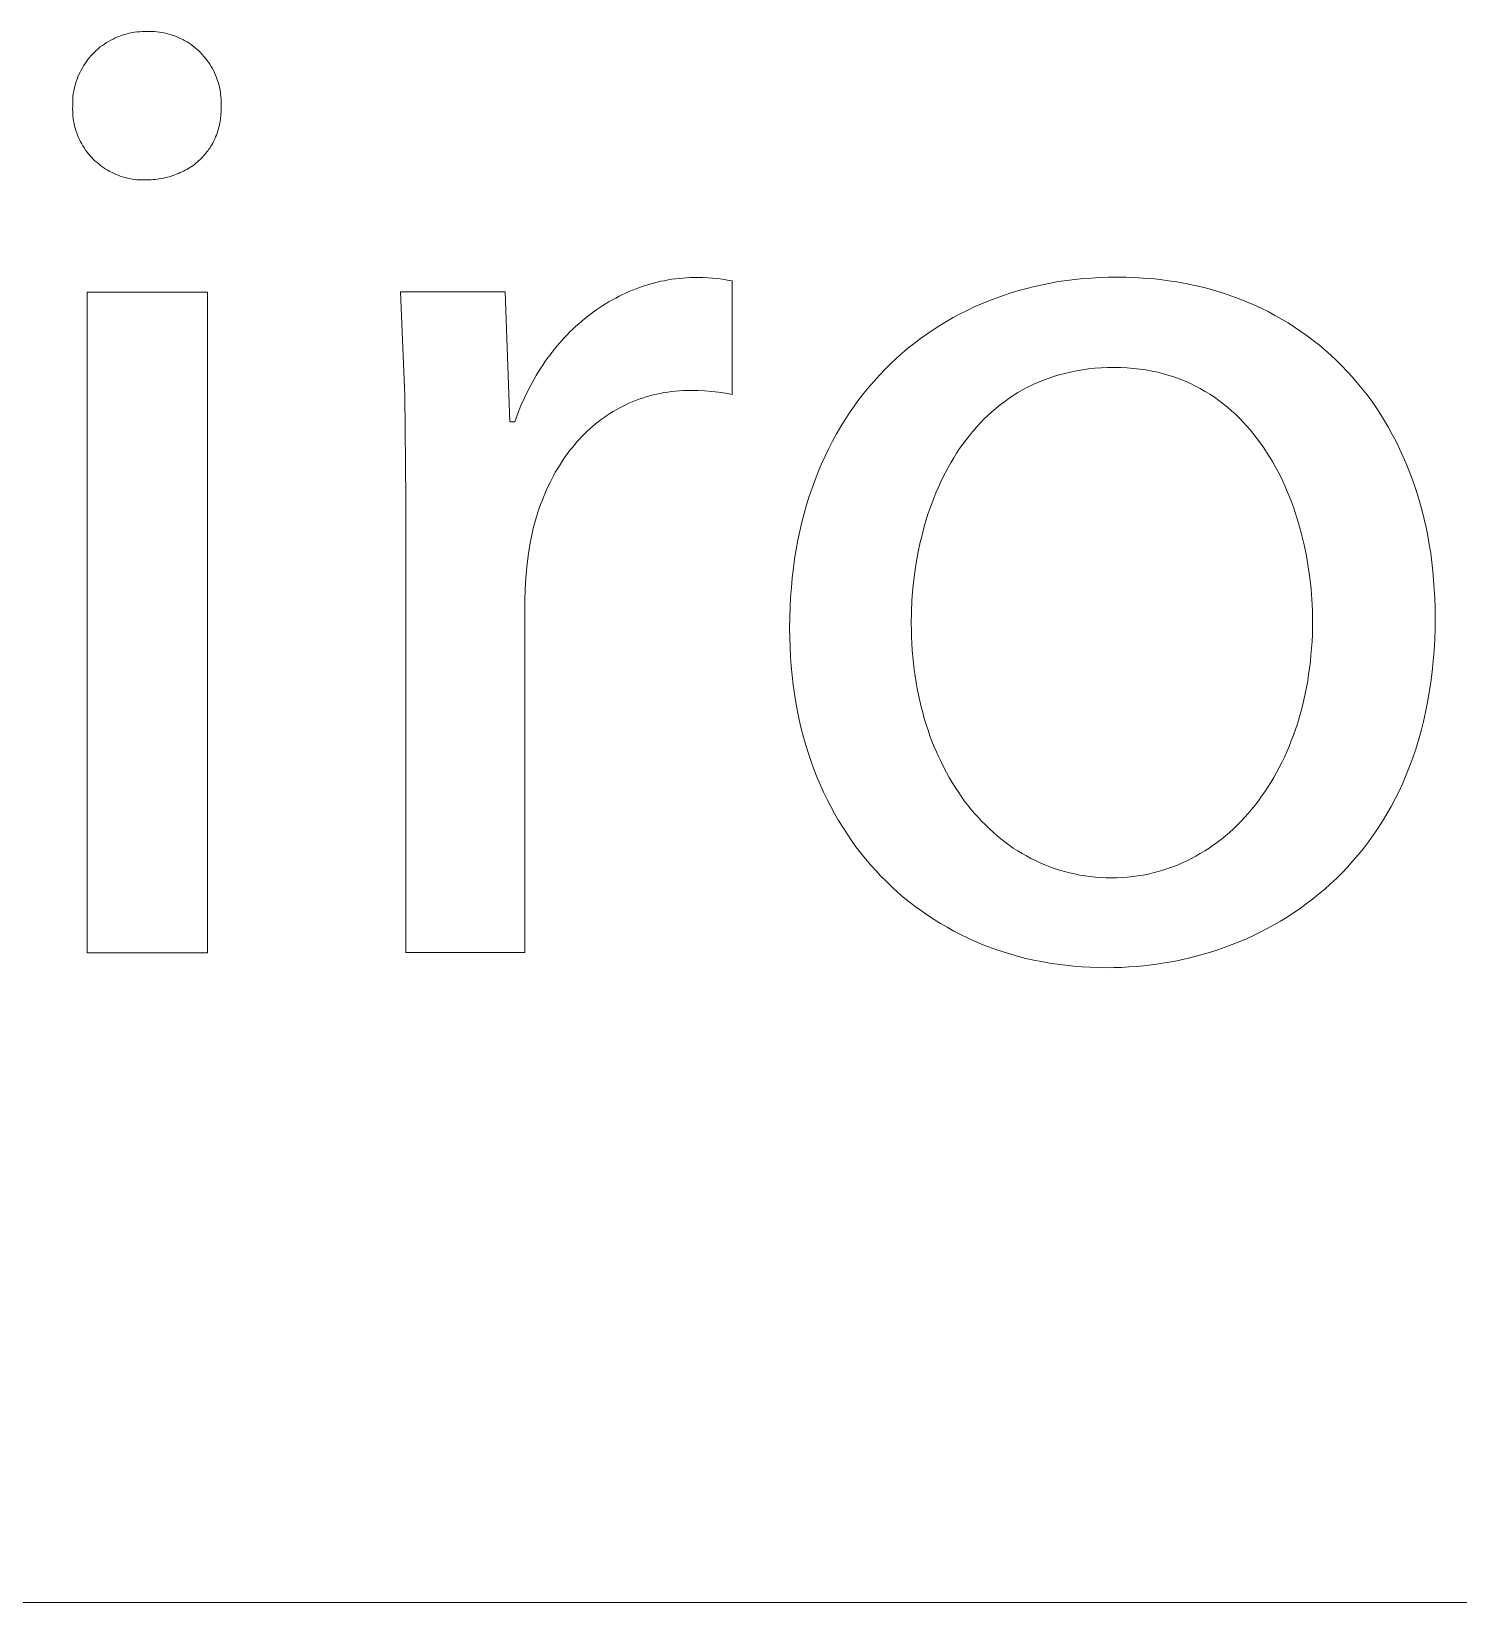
# Model space of a CAD drawing. Header units: millimetres. Extents: x -2542 to 6192, y -257 to 5845.
# Drawn here: x 4446.1 to 4537.5, y -256.6 to -155.9 of the extents above; entities that cross this region are included whole.
import ezdxf

# ---------------------------------------------------------------- set-up
doc = ezdxf.new("R2010")
doc.units = ezdxf.units.MM
doc.header["$MEASUREMENT"] = 0
doc.layers.add('Domyślny', color=7, linetype='Continuous', true_color=0x000000)

msp = doc.modelspace()

# ---------------------------------------------------------------- linework, layer by layer
at = {"layer": 'Domyślny', "color": 18, "lineweight": 15, "true_color": 0x000000}
for p, q in [((4452.51, -156.01), (4452.66, -155.99)), ((4452.66, -155.99), (4452.82, -155.96)), ((4452.82, -155.96), (4452.98, -155.95)), ((4452.98, -155.95), (4453.15, -155.94)), ((4453.15, -155.94), (4453.31, -155.94)), ((4453.31, -155.94), (4453.47, -155.94)), ((4453.47, -155.94), (4453.63, -155.93)), ((4453.63, -155.93), (4453.78, -155.94)), ((4453.78, -155.94), (4453.94, -155.94)), ((4453.94, -155.94), (4454.1, -155.96)), ((4454.1, -155.96), (4454.26, -155.98)), ((4454.26, -155.98), (4454.41, -156)), ((4450.34, -157.04), (4450.47, -156.93)), ((4450.47, -156.93), (4450.6, -156.84)), ((4450.6, -156.84), (4450.73, -156.74)), ((4450.73, -156.74), (4450.86, -156.65)), ((4450.86, -156.65), (4451, -156.57)), ((4451, -156.57), (4451.14, -156.49)), ((4451.14, -156.49), (4451.29, -156.42)), ((4451.29, -156.42), (4451.43, -156.35)), ((4451.43, -156.35), (4451.58, -156.28)), ((4451.58, -156.28), (4451.73, -156.23)), ((4451.73, -156.23), (4451.88, -156.17)), ((4451.88, -156.17), (4452.04, -156.12)), ((4452.04, -156.12), (4452.19, -156.08)), ((4452.19, -156.08), (4452.35, -156.04)), ((4452.35, -156.04), (4452.51, -156.01)), ((4454.41, -156), (4454.57, -156.03)), ((4454.57, -156.03), (4454.72, -156.06)), ((4454.72, -156.06), (4454.87, -156.1)), ((4454.87, -156.1), (4455.02, -156.15)), ((4455.02, -156.15), (4455.17, -156.2)), ((4455.17, -156.2), (4455.32, -156.26)), ((4455.32, -156.26), (4455.47, -156.32)), ((4455.47, -156.32), (4455.61, -156.38)), ((4455.61, -156.38), (4455.75, -156.45)), ((4455.75, -156.45), (4455.89, -156.53)), ((4455.89, -156.53), (4456.03, -156.61)), ((4456.03, -156.61), (4456.16, -156.69)), ((4456.16, -156.69), (4456.29, -156.78)), ((4456.29, -156.78), (4456.42, -156.88)), ((4456.42, -156.88), (4456.54, -156.98)), ((4456.54, -156.98), (4456.66, -157.08)), ((4449.4, -158.13), (4449.49, -157.99)), ((4449.49, -157.99), (4449.58, -157.86)), ((4449.58, -157.86), (4449.68, -157.73)), ((4449.68, -157.73), (4449.78, -157.61)), ((4449.78, -157.61), (4449.88, -157.48)), ((4449.88, -157.48), (4449.99, -157.37)), ((4449.99, -157.37), (4450.11, -157.25)), ((4450.11, -157.25), (4450.22, -157.14)), ((4450.22, -157.14), (4450.34, -157.04)), ((4456.66, -157.08), (4456.78, -157.18)), ((4456.78, -157.18), (4456.89, -157.29)), ((4456.89, -157.29), (4457, -157.41)), ((4457, -157.41), (4457.11, -157.53)), ((4457.11, -157.53), (4457.21, -157.65)), ((4457.21, -157.65), (4457.3, -157.77)), ((4457.3, -157.77), (4457.4, -157.9)), ((4457.4, -157.9), (4457.48, -158.03)), ((4448.92, -159.15), (4448.98, -159)), ((4448.98, -159), (4449.03, -158.84)), ((4449.03, -158.84), (4449.1, -158.7)), ((4449.1, -158.7), (4449.17, -158.55)), ((4449.17, -158.55), (4449.24, -158.41)), ((4449.24, -158.41), (4449.32, -158.27)), ((4449.32, -158.27), (4449.4, -158.13)), ((4457.48, -158.03), (4457.57, -158.17)), ((4457.57, -158.17), (4457.65, -158.3)), ((4457.65, -158.3), (4457.72, -158.44)), ((4457.72, -158.44), (4457.79, -158.59)), ((4457.79, -158.59), (4457.85, -158.73)), ((4457.85, -158.73), (4457.91, -158.88)), ((4457.91, -158.88), (4457.96, -159.03)), ((4448.72, -160.09), (4448.74, -159.93)), ((4448.74, -159.93), (4448.77, -159.77)), ((4448.77, -159.77), (4448.8, -159.61)), ((4448.8, -159.61), (4448.84, -159.46)), ((4448.84, -159.46), (4448.88, -159.3)), ((4448.88, -159.3), (4448.92, -159.15)), ((4457.96, -159.03), (4458.01, -159.18)), ((4458.01, -159.18), (4458.06, -159.33)), ((4458.06, -159.33), (4458.1, -159.48)), ((4458.1, -159.48), (4458.13, -159.64)), ((4458.13, -159.64), (4458.16, -159.79)), ((4458.16, -159.79), (4458.18, -159.95)), ((4458.18, -159.95), (4458.2, -160.1)), ((4448.69, -160.89), (4448.7, -160.74)), ((4448.7, -161.05), (4448.69, -160.89)), ((4448.7, -160.41), (4448.71, -160.25)), ((4448.7, -160.57), (4448.7, -160.41)), ((4448.7, -160.74), (4448.7, -160.57)), ((4448.71, -160.25), (4448.72, -160.09)), ((4458.2, -160.1), (4458.21, -160.26)), ((4458.21, -160.26), (4458.21, -160.42)), ((4458.21, -160.42), (4458.21, -160.58)), ((4458.21, -160.58), (4458.21, -160.74)), ((4458.21, -160.74), (4458.21, -160.86)), ((4458.21, -160.86), (4458.21, -160.98)), ((4458.21, -160.98), (4458.21, -161.1)), ((4448.7, -161.2), (4448.7, -161.05)), ((4448.72, -161.36), (4448.7, -161.2)), ((4448.74, -161.52), (4448.72, -161.36)), ((4448.76, -161.67), (4448.74, -161.52)), ((4448.79, -161.83), (4448.76, -161.67)), ((4448.82, -161.98), (4448.79, -161.83)), ((4448.86, -162.13), (4448.82, -161.98)), ((4458.08, -162.03), (4458.05, -162.14)), ((4458.1, -161.92), (4458.08, -162.03)), ((4458.13, -161.8), (4458.1, -161.92)), ((4458.15, -161.69), (4458.13, -161.8)), ((4458.17, -161.57), (4458.15, -161.69)), ((4458.18, -161.46), (4458.17, -161.57)), ((4458.19, -161.34), (4458.18, -161.46)), ((4458.2, -161.22), (4458.19, -161.34)), ((4458.21, -161.1), (4458.2, -161.22)), ((4448.91, -162.28), (4448.86, -162.13)), ((4448.96, -162.43), (4448.91, -162.28)), ((4449.01, -162.57), (4448.96, -162.43)), ((4449.07, -162.72), (4449.01, -162.57)), ((4449.14, -162.86), (4449.07, -162.72)), ((4449.21, -163), (4449.14, -162.86)), ((4449.28, -163.14), (4449.21, -163)), ((4457.72, -162.99), (4457.67, -163.09)), ((4457.77, -162.89), (4457.72, -162.99)), ((4457.82, -162.78), (4457.77, -162.89)), ((4457.86, -162.68), (4457.82, -162.78)), ((4457.91, -162.58), (4457.86, -162.68)), ((4457.95, -162.47), (4457.91, -162.58)), ((4457.98, -162.36), (4457.95, -162.47)), ((4458.02, -162.25), (4457.98, -162.36)), ((4458.05, -162.14), (4458.02, -162.25)), ((4449.36, -163.27), (4449.28, -163.14)), ((4449.45, -163.41), (4449.36, -163.27)), ((4449.53, -163.54), (4449.45, -163.41)), ((4449.63, -163.66), (4449.53, -163.54)), ((4449.72, -163.78), (4449.63, -163.66)), ((4449.83, -163.9), (4449.72, -163.78)), ((4449.93, -164.02), (4449.83, -163.9)), ((4450.04, -164.13), (4449.93, -164.02)), ((4457.01, -163.99), (4456.93, -164.07)), ((4457.08, -163.91), (4457.01, -163.99)), ((4457.16, -163.82), (4457.08, -163.91)), ((4457.23, -163.74), (4457.16, -163.82)), ((4457.3, -163.65), (4457.23, -163.74)), ((4457.37, -163.56), (4457.3, -163.65)), ((4457.43, -163.47), (4457.37, -163.56)), ((4457.5, -163.38), (4457.43, -163.47)), ((4457.56, -163.28), (4457.5, -163.38)), ((4457.61, -163.19), (4457.56, -163.28)), ((4457.67, -163.09), (4457.61, -163.19)), ((4450.15, -164.24), (4450.04, -164.13)), ((4450.27, -164.34), (4450.15, -164.24)), ((4450.39, -164.44), (4450.27, -164.34)), ((4450.51, -164.54), (4450.39, -164.44)), ((4450.64, -164.63), (4450.51, -164.54)), ((4450.77, -164.72), (4450.64, -164.63)), ((4450.9, -164.8), (4450.77, -164.72)), ((4451.04, -164.88), (4450.9, -164.8)), ((4451.18, -164.95), (4451.04, -164.88)), ((4451.32, -165.02), (4451.18, -164.95)), ((4451.46, -165.09), (4451.32, -165.02)), ((4455.48, -165.03), (4455.36, -165.08)), ((4455.59, -164.98), (4455.48, -165.03)), ((4455.7, -164.93), (4455.59, -164.98)), ((4455.8, -164.88), (4455.7, -164.93)), ((4455.91, -164.83), (4455.8, -164.88)), ((4456.01, -164.77), (4455.91, -164.83)), ((4456.11, -164.71), (4456.01, -164.77)), ((4456.21, -164.65), (4456.11, -164.71)), ((4456.31, -164.58), (4456.21, -164.65)), ((4456.41, -164.52), (4456.31, -164.58)), ((4456.5, -164.45), (4456.41, -164.52)), ((4456.59, -164.38), (4456.5, -164.45)), ((4456.68, -164.3), (4456.59, -164.38)), ((4456.76, -164.23), (4456.68, -164.3)), ((4456.85, -164.15), (4456.76, -164.23)), ((4456.93, -164.07), (4456.85, -164.15)), ((4451.61, -165.14), (4451.46, -165.09)), ((4451.75, -165.2), (4451.61, -165.14)), ((4451.9, -165.25), (4451.75, -165.2)), ((4452.05, -165.29), (4451.9, -165.25)), ((4452.21, -165.33), (4452.05, -165.29)), ((4452.36, -165.36), (4452.21, -165.33)), ((4452.51, -165.39), (4452.36, -165.36)), ((4452.67, -165.41), (4452.51, -165.39)), ((4452.82, -165.43), (4452.67, -165.41)), ((4452.98, -165.44), (4452.82, -165.43)), ((4453.14, -165.45), (4452.98, -165.44)), ((4453.29, -165.45), (4453.14, -165.45)), ((4453.44, -165.45), (4453.29, -165.45)), ((4453.58, -165.44), (4453.44, -165.45)), ((4453.72, -165.43), (4453.58, -165.44)), ((4453.85, -165.42), (4453.72, -165.43)), ((4453.99, -165.41), (4453.85, -165.42)), ((4454.12, -165.39), (4453.99, -165.41)), ((4454.25, -165.37), (4454.12, -165.39)), ((4454.38, -165.35), (4454.25, -165.37)), ((4454.51, -165.33), (4454.38, -165.35)), ((4454.64, -165.3), (4454.51, -165.33)), ((4454.77, -165.27), (4454.64, -165.3)), ((4454.89, -165.24), (4454.77, -165.27)), ((4455.01, -165.2), (4454.89, -165.24)), ((4455.13, -165.16), (4455.01, -165.2)), ((4455.25, -165.12), (4455.13, -165.16)), ((4455.36, -165.08), (4455.25, -165.12)), ((4485.69, -172.12), (4485.92, -172.06)), ((4485.92, -172.06), (4486.15, -172)), ((4486.15, -172), (4486.38, -171.94)), ((4486.38, -171.94), (4486.61, -171.9)), ((4486.61, -171.9), (4486.84, -171.85)), ((4486.84, -171.85), (4487.08, -171.81)), ((4487.08, -171.81), (4487.31, -171.78)), ((4487.31, -171.78), (4487.55, -171.75)), ((4487.55, -171.75), (4487.79, -171.73)), ((4487.79, -171.73), (4488.03, -171.71)), ((4488.03, -171.71), (4488.27, -171.7)), ((4488.27, -171.7), (4488.51, -171.69)), ((4488.51, -171.69), (4488.75, -171.69)), ((4488.75, -171.69), (4489.06, -171.69)), ((4489.06, -171.69), (4489.38, -171.71)), ((4489.38, -171.71), (4489.7, -171.73)), ((4489.7, -171.73), (4490.02, -171.76)), ((4490.02, -171.76), (4490.33, -171.81)), ((4490.33, -171.81), (4490.64, -171.86)), ((4490.64, -171.86), (4490.96, -171.92)), ((4490.96, -171.92), (4490.96, -179.19)), ((4510.83, -172.16), (4511.34, -172.05)), ((4511.34, -172.05), (4511.86, -171.96)), ((4511.86, -171.96), (4512.38, -171.89)), ((4512.38, -171.89), (4512.91, -171.82)), ((4512.91, -171.82), (4513.44, -171.77)), ((4513.44, -171.77), (4513.97, -171.73)), ((4513.97, -171.73), (4514.51, -171.69)), ((4514.51, -171.69), (4515.05, -171.68)), ((4515.05, -171.68), (4515.6, -171.67)), ((4515.6, -171.67), (4516.17, -171.68)), ((4516.17, -171.68), (4516.73, -171.7)), ((4516.73, -171.7), (4517.28, -171.73)), ((4517.28, -171.73), (4517.83, -171.77)), ((4517.83, -171.77), (4518.37, -171.83)), ((4518.37, -171.83), (4518.91, -171.9)), ((4518.91, -171.9), (4519.44, -171.98)), ((4519.44, -171.98), (4519.97, -172.08)), ((4519.97, -172.08), (4520.48, -172.18)), ((4449.63, -172.63), (4457.34, -172.63)), ((4449.63, -214.95), (4449.63, -172.63)), ((4457.34, -172.63), (4457.34, -214.95)), ((4469.97, -179.23), (4469.7, -172.62)), ((4469.7, -172.62), (4476.41, -172.62)), ((4476.41, -172.62), (4476.71, -180.94)), ((4483.29, -173.12), (4483.5, -173.01)), ((4483.5, -173.01), (4483.71, -172.9)), ((4483.71, -172.9), (4483.92, -172.79)), ((4483.92, -172.79), (4484.14, -172.69)), ((4484.14, -172.69), (4484.36, -172.6)), ((4484.36, -172.6), (4484.57, -172.5)), ((4484.57, -172.5), (4484.8, -172.42)), ((4484.8, -172.42), (4485.02, -172.34)), ((4485.02, -172.34), (4485.24, -172.26)), ((4485.24, -172.26), (4485.47, -172.19)), ((4485.47, -172.19), (4485.69, -172.12)), ((4507.39, -173.19), (4507.86, -173.01)), ((4507.86, -173.01), (4508.34, -172.84)), ((4508.34, -172.84), (4508.83, -172.68)), ((4508.83, -172.68), (4509.32, -172.53)), ((4509.32, -172.53), (4509.82, -172.39)), ((4509.82, -172.39), (4510.32, -172.27)), ((4510.32, -172.27), (4510.83, -172.16)), ((4520.48, -172.18), (4520.99, -172.3)), ((4520.99, -172.3), (4521.5, -172.43)), ((4521.5, -172.43), (4521.99, -172.57)), ((4521.99, -172.57), (4522.48, -172.73)), ((4522.48, -172.73), (4522.97, -172.89)), ((4522.97, -172.89), (4523.44, -173.07)), ((4523.44, -173.07), (4523.91, -173.25)), ((4481.69, -174.19), (4481.88, -174.04)), ((4481.88, -174.04), (4482.07, -173.89)), ((4482.07, -173.89), (4482.27, -173.75)), ((4482.27, -173.75), (4482.47, -173.62)), ((4482.47, -173.62), (4482.67, -173.49)), ((4482.67, -173.49), (4482.88, -173.36)), ((4482.88, -173.36), (4483.08, -173.24)), ((4483.08, -173.24), (4483.29, -173.12)), ((4505.11, -174.26), (4505.55, -174.03)), ((4505.55, -174.03), (4506, -173.8)), ((4506, -173.8), (4506.46, -173.58)), ((4506.46, -173.58), (4506.92, -173.38)), ((4506.92, -173.38), (4507.39, -173.19)), ((4523.91, -173.25), (4524.37, -173.45)), ((4524.37, -173.45), (4524.83, -173.66)), ((4524.83, -173.66), (4525.28, -173.88)), ((4525.28, -173.88), (4525.71, -174.12)), ((4480.58, -175.16), (4480.76, -174.99)), ((4480.76, -174.99), (4480.94, -174.82)), ((4480.94, -174.82), (4481.12, -174.66)), ((4481.12, -174.66), (4481.31, -174.49)), ((4481.31, -174.49), (4481.5, -174.34)), ((4481.5, -174.34), (4481.69, -174.19)), ((4503.41, -175.32), (4503.83, -175.04)), ((4503.83, -175.04), (4504.25, -174.77)), ((4504.25, -174.77), (4504.68, -174.51)), ((4504.68, -174.51), (4505.11, -174.26)), ((4525.71, -174.12), (4526.15, -174.36)), ((4526.15, -174.36), (4526.57, -174.61)), ((4526.57, -174.61), (4526.98, -174.88)), ((4526.98, -174.88), (4527.39, -175.15)), ((4479.57, -176.28), (4479.73, -176.08)), ((4479.73, -176.08), (4479.9, -175.89)), ((4479.9, -175.89), (4480.06, -175.7)), ((4480.06, -175.7), (4480.23, -175.52)), ((4480.23, -175.52), (4480.41, -175.34)), ((4480.41, -175.34), (4480.58, -175.16)), ((4502.21, -176.23), (4502.61, -175.92)), ((4502.61, -175.92), (4503.01, -175.61)), ((4503.01, -175.61), (4503.41, -175.32)), ((4527.39, -175.15), (4527.79, -175.44)), ((4527.79, -175.44), (4528.18, -175.73)), ((4528.18, -175.73), (4528.57, -176.04)), ((4528.57, -176.04), (4528.94, -176.35)), ((4478.81, -177.31), (4478.95, -177.1)), ((4478.95, -177.1), (4479.1, -176.89)), ((4479.1, -176.89), (4479.26, -176.68)), ((4479.26, -176.68), (4479.41, -176.48)), ((4479.41, -176.48), (4479.57, -176.28)), ((4501.09, -177.23), (4501.46, -176.89)), ((4501.46, -176.89), (4501.83, -176.55)), ((4501.83, -176.55), (4502.21, -176.23)), ((4528.94, -176.35), (4529.31, -176.68)), ((4529.31, -176.68), (4529.66, -177.01)), ((4529.66, -177.01), (4530.01, -177.35)), ((4478.26, -178.21), (4478.39, -177.98)), ((4478.39, -177.98), (4478.53, -177.75)), ((4478.53, -177.75), (4478.67, -177.53)), ((4478.67, -177.53), (4478.81, -177.31)), ((4500.04, -178.33), (4500.38, -177.95)), ((4500.38, -177.95), (4500.73, -177.59)), ((4500.73, -177.59), (4501.09, -177.23)), ((4511.54, -178.04), (4511.2, -178.16)), ((4511.9, -177.93), (4511.54, -178.04)), ((4512.26, -177.84), (4511.9, -177.93)), ((4512.63, -177.75), (4512.26, -177.84)), ((4513.01, -177.67), (4512.63, -177.75)), ((4513.39, -177.61), (4513.01, -177.67)), ((4513.78, -177.55), (4513.39, -177.61)), ((4514.18, -177.51), (4513.78, -177.55)), ((4514.59, -177.48), (4514.18, -177.51)), ((4515, -177.46), (4514.59, -177.48)), ((4515.42, -177.46), (4515, -177.46)), ((4515.85, -177.46), (4515.42, -177.46)), ((4516.26, -177.48), (4515.85, -177.46)), ((4516.67, -177.52), (4516.26, -177.48)), ((4517.07, -177.56), (4516.67, -177.52)), ((4517.46, -177.62), (4517.07, -177.56)), ((4517.84, -177.69), (4517.46, -177.62)), ((4518.22, -177.77), (4517.84, -177.69)), ((4518.58, -177.86), (4518.22, -177.77)), ((4518.94, -177.97), (4518.58, -177.86)), ((4519.3, -178.08), (4518.94, -177.97)), ((4519.64, -178.21), (4519.3, -178.08)), ((4530.01, -177.35), (4530.35, -177.71)), ((4530.35, -177.71), (4530.68, -178.07)), ((4530.68, -178.07), (4531, -178.45)), ((4477.64, -179.4), (4477.88, -178.91)), ((4477.88, -178.91), (4478.13, -178.44)), ((4478.13, -178.44), (4478.26, -178.21)), ((4486.35, -179.12), (4486.11, -179.17)), ((4486.58, -179.07), (4486.35, -179.12)), ((4486.82, -179.04), (4486.58, -179.07)), ((4487.06, -179), (4486.82, -179.04)), ((4487.31, -178.98), (4487.06, -179)), ((4487.56, -178.96), (4487.31, -178.98)), ((4487.8, -178.94), (4487.56, -178.96)), ((4488.06, -178.93), (4487.8, -178.94)), ((4488.31, -178.93), (4488.06, -178.93)), ((4488.75, -178.94), (4488.31, -178.93)), ((4489.2, -178.96), (4488.75, -178.94)), ((4489.64, -179), (4489.2, -178.96)), ((4490.08, -179.05), (4489.64, -179)), ((4490.52, -179.11), (4490.08, -179.05)), ((4490.96, -179.19), (4490.52, -179.11)), ((4499.07, -179.52), (4499.38, -179.11)), ((4499.38, -179.11), (4499.71, -178.72)), ((4499.71, -178.72), (4500.04, -178.33)), ((4509.26, -179.07), (4508.96, -179.26)), ((4509.56, -178.9), (4509.26, -179.07)), ((4509.88, -178.73), (4509.56, -178.9)), ((4510.2, -178.57), (4509.88, -178.73)), ((4510.52, -178.42), (4510.2, -178.57)), ((4510.86, -178.29), (4510.52, -178.42)), ((4511.2, -178.16), (4510.86, -178.29)), ((4519.98, -178.34), (4519.64, -178.21)), ((4520.31, -178.49), (4519.98, -178.34)), ((4520.63, -178.65), (4520.31, -178.49)), ((4520.94, -178.81), (4520.63, -178.65)), ((4521.25, -178.99), (4520.94, -178.81)), ((4521.55, -179.17), (4521.25, -178.99)), ((4531, -178.45), (4531.32, -178.83)), ((4531.32, -178.83), (4531.62, -179.22)), ((4470.05, -185.85), (4469.97, -179.23)), ((4477.22, -180.41), (4477.42, -179.9)), ((4477.42, -179.9), (4477.64, -179.4)), ((4483.72, -180.06), (4483.51, -180.17)), ((4483.92, -179.95), (4483.72, -180.06)), ((4484.13, -179.85), (4483.92, -179.95)), ((4484.34, -179.75), (4484.13, -179.85)), ((4484.55, -179.66), (4484.34, -179.75)), ((4484.76, -179.57), (4484.55, -179.66)), ((4484.98, -179.49), (4484.76, -179.57)), ((4485.2, -179.42), (4484.98, -179.49)), ((4485.43, -179.35), (4485.2, -179.42)), ((4485.65, -179.28), (4485.43, -179.35)), ((4485.88, -179.22), (4485.65, -179.28)), ((4486.11, -179.17), (4485.88, -179.22)), ((4498.47, -180.36), (4498.76, -179.94)), ((4498.76, -179.94), (4499.07, -179.52)), ((4507.84, -180.08), (4507.58, -180.31)), ((4508.11, -179.86), (4507.84, -180.08)), ((4508.39, -179.65), (4508.11, -179.86)), ((4508.67, -179.45), (4508.39, -179.65)), ((4508.96, -179.26), (4508.67, -179.45)), ((4521.84, -179.37), (4521.55, -179.17)), ((4522.13, -179.57), (4521.84, -179.37)), ((4522.41, -179.78), (4522.13, -179.57)), ((4522.68, -180), (4522.41, -179.78)), ((4522.94, -180.23), (4522.68, -180)), ((4531.62, -179.22), (4531.92, -179.62)), ((4531.92, -179.62), (4532.2, -180.03)), ((4532.2, -180.03), (4532.48, -180.45)), ((4476.71, -180.94), (4477.03, -180.94)), ((4477.03, -180.94), (4477.22, -180.41)), ((4482.19, -181.08), (4482.01, -181.23)), ((4482.37, -180.94), (4482.19, -181.08)), ((4482.55, -180.8), (4482.37, -180.94)), ((4482.74, -180.66), (4482.55, -180.8)), ((4482.93, -180.53), (4482.74, -180.66)), ((4483.12, -180.41), (4482.93, -180.53)), ((4483.32, -180.29), (4483.12, -180.41)), ((4483.51, -180.17), (4483.32, -180.29)), ((4497.91, -181.25), (4498.18, -180.8)), ((4498.18, -180.8), (4498.47, -180.36)), ((4506.83, -181.03), (4506.6, -181.28)), ((4507.07, -180.78), (4506.83, -181.03)), ((4507.32, -180.54), (4507.07, -180.78)), ((4507.58, -180.31), (4507.32, -180.54)), ((4523.2, -180.46), (4522.94, -180.23)), ((4523.45, -180.71), (4523.2, -180.46)), ((4523.69, -180.96), (4523.45, -180.71)), ((4523.92, -181.21), (4523.69, -180.96)), ((4532.48, -180.45), (4532.74, -180.87)), ((4532.74, -180.87), (4533, -181.31)), ((4481.18, -182.04), (4481.02, -182.21)), ((4481.34, -181.87), (4481.18, -182.04)), ((4481.5, -181.7), (4481.34, -181.87)), ((4481.67, -181.54), (4481.5, -181.7)), ((4481.84, -181.38), (4481.67, -181.54)), ((4482.01, -181.23), (4481.84, -181.38)), ((4497.38, -182.17), (4497.64, -181.71)), ((4497.64, -181.71), (4497.91, -181.25)), ((4505.93, -182.09), (4505.72, -182.37)), ((4506.15, -181.82), (4505.93, -182.09)), ((4506.37, -181.55), (4506.15, -181.82)), ((4506.6, -181.28), (4506.37, -181.55)), ((4524.15, -181.48), (4523.92, -181.21)), ((4524.37, -181.75), (4524.15, -181.48)), ((4524.59, -182.02), (4524.37, -181.75)), ((4524.8, -182.31), (4524.59, -182.02)), ((4533, -181.31), (4533.24, -181.75)), ((4533.24, -181.75), (4533.48, -182.21)), ((4480.28, -183.15), (4480.14, -183.34)), ((4480.42, -182.95), (4480.28, -183.15)), ((4480.56, -182.76), (4480.42, -182.95)), ((4480.71, -182.58), (4480.56, -182.76)), ((4480.86, -182.39), (4480.71, -182.58)), ((4481.02, -182.21), (4480.86, -182.39)), ((4496.68, -183.63), (4496.9, -183.14)), ((4496.9, -183.14), (4497.14, -182.65)), ((4497.14, -182.65), (4497.38, -182.17)), ((4505.33, -182.95), (4505.14, -183.25)), ((4505.52, -182.66), (4505.33, -182.95)), ((4505.72, -182.37), (4505.52, -182.66)), ((4525, -182.6), (4524.8, -182.31)), ((4525.19, -182.89), (4525, -182.6)), ((4525.38, -183.19), (4525.19, -182.89)), ((4533.48, -182.21), (4533.71, -182.67)), ((4533.71, -182.67), (4533.92, -183.14)), ((4533.92, -183.14), (4534.13, -183.61)), ((4479.62, -184.17), (4479.5, -184.39)), ((4479.75, -183.96), (4479.62, -184.17)), ((4479.88, -183.75), (4479.75, -183.96)), ((4480.01, -183.55), (4479.88, -183.75)), ((4480.14, -183.34), (4480.01, -183.55)), ((4496.26, -184.65), (4496.46, -184.14)), ((4496.46, -184.14), (4496.68, -183.63)), ((4504.78, -183.87), (4504.61, -184.18)), ((4504.96, -183.56), (4504.78, -183.87)), ((4505.14, -183.25), (4504.96, -183.56)), ((4525.56, -183.49), (4525.38, -183.19)), ((4525.74, -183.8), (4525.56, -183.49)), ((4525.9, -184.11), (4525.74, -183.8)), ((4526.07, -184.43), (4525.9, -184.11)), ((4534.13, -183.61), (4534.32, -184.1)), ((4534.32, -184.1), (4534.51, -184.59)), ((4479.17, -185.06), (4479.06, -185.29)), ((4479.28, -184.83), (4479.17, -185.06)), ((4479.39, -184.61), (4479.28, -184.83)), ((4479.5, -184.39), (4479.39, -184.61)), ((4495.89, -185.71), (4496.07, -185.18)), ((4496.07, -185.18), (4496.26, -184.65)), ((4504.14, -185.16), (4504, -185.49)), ((4504.29, -184.83), (4504.14, -185.16)), ((4504.45, -184.5), (4504.29, -184.83)), ((4504.61, -184.18), (4504.45, -184.5)), ((4526.22, -184.75), (4526.07, -184.43)), ((4526.37, -185.08), (4526.22, -184.75)), ((4526.51, -185.41), (4526.37, -185.08)), ((4534.51, -184.59), (4534.69, -185.09)), ((4534.69, -185.09), (4534.85, -185.6)), ((4470.05, -214.94), (4470.05, -185.85)), ((4478.77, -186), (4478.68, -186.24)), ((4478.86, -185.76), (4478.77, -186)), ((4478.96, -185.52), (4478.86, -185.76)), ((4479.06, -185.29), (4478.96, -185.52)), ((4495.72, -186.25), (4495.89, -185.71)), ((4503.74, -186.17), (4503.61, -186.51)), ((4503.87, -185.83), (4503.74, -186.17)), ((4504, -185.49), (4503.87, -185.83)), ((4526.65, -185.74), (4526.51, -185.41)), ((4526.78, -186.07), (4526.65, -185.74)), ((4526.9, -186.41), (4526.78, -186.07)), ((4534.85, -185.6), (4535, -186.11)), ((4535, -186.11), (4535.15, -186.64)), ((4478.51, -186.73), (4478.35, -187.24)), ((4478.59, -186.48), (4478.51, -186.73)), ((4478.68, -186.24), (4478.59, -186.48)), ((4495.42, -187.37), (4495.56, -186.81)), ((4495.56, -186.81), (4495.72, -186.25)), ((4503.49, -186.86), (4503.38, -187.21)), ((4503.61, -186.51), (4503.49, -186.86)), ((4527.02, -186.75), (4526.9, -186.41)), ((4527.13, -187.09), (4527.02, -186.75)), ((4527.24, -187.44), (4527.13, -187.09)), ((4535.15, -186.64), (4535.28, -187.17)), ((4535.28, -187.17), (4535.4, -187.71)), ((4478.21, -187.75), (4478.09, -188.28)), ((4478.35, -187.24), (4478.21, -187.75)), ((4495.16, -188.52), (4495.28, -187.94)), ((4495.28, -187.94), (4495.42, -187.37)), ((4503.18, -187.92), (4503.09, -188.28)), ((4503.28, -187.57), (4503.18, -187.92)), ((4503.38, -187.21), (4503.28, -187.57)), ((4527.43, -188.13), (4527.24, -187.44)), ((4527.6, -188.83), (4527.43, -188.13)), ((4535.4, -187.71), (4535.51, -188.25)), ((4477.99, -188.82), (4477.88, -189.53)), ((4478.09, -188.28), (4477.99, -188.82)), ((4494.95, -189.71), (4495.05, -189.11)), ((4495.05, -189.11), (4495.16, -188.52)), ((4503, -188.65), (4502.85, -189.38)), ((4503.09, -188.28), (4503, -188.65)), ((4527.74, -189.53), (4527.6, -188.83)), ((4535.51, -188.25), (4535.61, -188.8)), ((4535.61, -188.8), (4535.7, -189.36)), ((4477.88, -189.53), (4477.8, -190.24)), ((4494.87, -190.32), (4494.95, -189.71)), ((4502.72, -190.12), (4502.61, -190.86)), ((4502.85, -189.38), (4502.72, -190.12)), ((4527.86, -190.23), (4527.74, -189.53)), ((4535.7, -189.36), (4535.77, -189.93)), ((4535.77, -189.93), (4535.84, -190.5)), ((4477.73, -190.96), (4477.69, -191.68)), ((4477.8, -190.24), (4477.73, -190.96)), ((4494.74, -191.56), (4494.8, -190.94)), ((4494.8, -190.94), (4494.87, -190.32)), ((4502.61, -190.86), (4502.53, -191.61)), ((4527.96, -190.94), (4527.86, -190.23)), ((4528.04, -191.63), (4527.96, -190.94)), ((4535.84, -190.5), (4535.89, -191.08)), ((4535.89, -191.08), (4535.93, -191.66)), ((4477.69, -191.68), (4477.67, -192.4)), ((4494.66, -192.84), (4494.69, -192.2)), ((4494.69, -192.2), (4494.74, -191.56)), ((4502.53, -191.61), (4502.47, -192.36)), ((4528.09, -192.33), (4528.04, -191.63)), ((4535.93, -191.66), (4535.96, -192.25)), ((4477.67, -192.4), (4477.67, -214.94)), ((4494.64, -193.49), (4494.66, -192.84)), ((4502.44, -193.11), (4502.42, -193.86)), ((4502.47, -192.36), (4502.44, -193.11)), ((4528.12, -193.01), (4528.09, -192.33)), ((4528.13, -193.69), (4528.12, -193.01)), ((4535.96, -192.25), (4535.98, -192.85)), ((4535.98, -192.85), (4535.99, -193.45)), ((4494.63, -194.15), (4494.64, -193.49)), ((4494.64, -194.78), (4494.63, -194.15)), ((4502.42, -193.86), (4502.43, -194.29)), ((4528.12, -194.57), (4528.13, -194.13)), ((4528.13, -194.13), (4528.13, -193.69)), ((4535.98, -194.18), (4535.96, -194.89)), ((4535.99, -193.45), (4535.98, -194.18)), ((4494.66, -195.39), (4494.64, -194.78)), ((4502.43, -194.29), (4502.44, -194.72)), ((4502.44, -194.72), (4502.46, -195.15)), ((4502.46, -195.15), (4502.49, -195.57)), ((4528.07, -195.44), (4528.1, -195.01)), ((4528.1, -195.01), (4528.12, -194.57)), ((4535.96, -194.89), (4535.92, -195.59)), ((4494.69, -196), (4494.66, -195.39)), ((4494.73, -196.6), (4494.69, -196)), ((4502.49, -195.57), (4502.52, -195.99)), ((4502.52, -195.99), (4502.56, -196.41)), ((4527.99, -196.3), (4528.03, -195.87)), ((4528.03, -195.87), (4528.07, -195.44)), ((4535.92, -195.59), (4535.86, -196.28)), ((4494.79, -197.19), (4494.73, -196.6)), ((4494.86, -197.78), (4494.79, -197.19)), ((4502.56, -196.41), (4502.61, -196.82)), ((4502.61, -196.82), (4502.67, -197.22)), ((4502.67, -197.22), (4502.73, -197.63)), ((4527.82, -197.54), (4527.88, -197.13)), ((4527.88, -197.13), (4527.94, -196.72)), ((4527.94, -196.72), (4527.99, -196.3)), ((4535.79, -196.95), (4535.71, -197.62)), ((4535.86, -196.28), (4535.79, -196.95)), ((4494.94, -198.36), (4494.86, -197.78)), ((4502.73, -197.63), (4502.8, -198.03)), ((4502.8, -198.03), (4502.88, -198.42)), ((4527.66, -198.35), (4527.74, -197.95)), ((4527.74, -197.95), (4527.82, -197.54)), ((4535.71, -197.62), (4535.61, -198.27)), ((4495.03, -198.93), (4494.94, -198.36)), ((4495.14, -199.49), (4495.03, -198.93)), ((4502.88, -198.42), (4502.97, -198.81)), ((4502.97, -198.81), (4503.06, -199.19)), ((4503.06, -199.19), (4503.16, -199.57)), ((4527.38, -199.53), (4527.48, -199.14)), ((4527.48, -199.14), (4527.58, -198.75)), ((4527.58, -198.75), (4527.66, -198.35)), ((4535.5, -198.9), (4535.37, -199.53)), ((4535.61, -198.27), (4535.5, -198.9)), ((4495.25, -200.04), (4495.14, -199.49)), ((4495.38, -200.59), (4495.25, -200.04)), ((4503.16, -199.57), (4503.26, -199.95)), ((4503.26, -199.95), (4503.38, -200.32)), ((4527.16, -200.28), (4527.27, -199.91)), ((4527.27, -199.91), (4527.38, -199.53)), ((4535.24, -200.14), (4535.08, -200.74)), ((4535.37, -199.53), (4535.24, -200.14)), ((4495.52, -201.13), (4495.38, -200.59)), ((4495.67, -201.66), (4495.52, -201.13)), ((4503.38, -200.32), (4503.5, -200.69)), ((4503.5, -200.69), (4503.62, -201.05)), ((4503.62, -201.05), (4503.75, -201.4)), ((4526.77, -201.38), (4526.9, -201.02)), ((4526.9, -201.02), (4527.03, -200.65)), ((4527.03, -200.65), (4527.16, -200.28)), ((4535.08, -200.74), (4534.92, -201.33)), ((4495.83, -202.18), (4495.67, -201.66)), ((4496.01, -202.69), (4495.83, -202.18)), ((4503.75, -201.4), (4503.89, -201.75)), ((4503.89, -201.75), (4504.04, -202.09)), ((4504.04, -202.09), (4504.19, -202.43)), ((4526.33, -202.42), (4526.48, -202.08)), ((4526.48, -202.08), (4526.63, -201.73)), ((4526.63, -201.73), (4526.77, -201.38)), ((4534.74, -201.9), (4534.55, -202.46)), ((4534.92, -201.33), (4534.74, -201.9)), ((4496.19, -203.2), (4496.01, -202.69)), ((4496.38, -203.69), (4496.19, -203.2)), ((4504.19, -202.43), (4504.35, -202.76)), ((4504.35, -202.76), (4504.51, -203.09)), ((4504.51, -203.09), (4504.68, -203.41)), ((4525.82, -203.41), (4526, -203.09)), ((4526, -203.09), (4526.16, -202.76)), ((4526.16, -202.76), (4526.33, -202.42)), ((4534.35, -203.01), (4534.13, -203.55)), ((4534.55, -202.46), (4534.35, -203.01)), ((4496.59, -204.18), (4496.38, -203.69)), ((4496.8, -204.66), (4496.59, -204.18)), ((4504.68, -203.41), (4504.86, -203.73)), ((4504.86, -203.73), (4505.04, -204.04)), ((4505.04, -204.04), (4505.23, -204.34)), ((4525.27, -204.34), (4525.46, -204.04)), ((4525.46, -204.04), (4525.65, -203.73)), ((4525.65, -203.73), (4525.82, -203.41)), ((4533.91, -204.08), (4533.67, -204.59)), ((4534.13, -203.55), (4533.91, -204.08)), ((4497.03, -205.13), (4496.8, -204.66)), ((4497.27, -205.59), (4497.03, -205.13)), ((4505.23, -204.34), (4505.42, -204.63)), ((4505.42, -204.63), (4505.62, -204.92)), ((4505.62, -204.92), (4505.82, -205.21)), ((4505.82, -205.21), (4506.03, -205.48)), ((4524.45, -205.49), (4524.66, -205.22)), ((4524.66, -205.22), (4524.87, -204.93)), ((4524.87, -204.93), (4525.07, -204.64)), ((4525.07, -204.64), (4525.27, -204.34)), ((4533.42, -205.09), (4533.16, -205.58)), ((4533.67, -204.59), (4533.42, -205.09)), ((4497.51, -206.04), (4497.27, -205.59)), ((4497.77, -206.48), (4497.51, -206.04)), ((4506.03, -205.48), (4506.25, -205.75)), ((4506.25, -205.75), (4506.47, -206.02)), ((4506.47, -206.02), (4506.7, -206.27)), ((4506.7, -206.27), (4506.93, -206.52)), ((4523.55, -206.53), (4523.78, -206.29)), ((4523.78, -206.29), (4524.01, -206.03)), ((4524.01, -206.03), (4524.23, -205.77)), ((4524.23, -205.77), (4524.45, -205.49)), ((4532.89, -206.06), (4532.61, -206.53)), ((4533.16, -205.58), (4532.89, -206.06)), ((4498.03, -206.91), (4497.77, -206.48)), ((4498.31, -207.34), (4498.03, -206.91)), ((4506.93, -206.52), (4507.17, -206.76)), ((4507.17, -206.76), (4507.41, -207)), ((4507.41, -207), (4507.66, -207.22)), ((4507.66, -207.22), (4507.91, -207.44)), ((4522.56, -207.46), (4522.81, -207.24)), ((4522.81, -207.24), (4523.06, -207.01)), ((4523.06, -207.01), (4523.31, -206.78)), ((4523.31, -206.78), (4523.55, -206.53)), ((4532.32, -206.98), (4532.02, -207.42)), ((4532.61, -206.53), (4532.32, -206.98)), ((4498.59, -207.75), (4498.31, -207.34)), ((4498.88, -208.16), (4498.59, -207.75)), ((4499.19, -208.56), (4498.88, -208.16)), ((4507.91, -207.44), (4508.16, -207.65)), ((4508.16, -207.65), (4508.43, -207.86)), ((4508.43, -207.86), (4508.69, -208.05)), ((4508.69, -208.05), (4508.96, -208.24)), ((4508.96, -208.24), (4509.24, -208.42)), ((4521.22, -208.43), (4521.5, -208.25)), ((4521.5, -208.25), (4521.77, -208.06)), ((4521.77, -208.06), (4522.04, -207.87)), ((4522.04, -207.87), (4522.3, -207.67)), ((4522.3, -207.67), (4522.56, -207.46)), ((4531.39, -208.27), (4531.06, -208.68)), ((4531.71, -207.85), (4531.39, -208.27)), ((4532.02, -207.42), (4531.71, -207.85)), ((4499.5, -208.94), (4499.19, -208.56)), ((4499.82, -209.32), (4499.5, -208.94)), ((4500.15, -209.69), (4499.82, -209.32)), ((4509.24, -208.42), (4509.52, -208.59)), ((4509.52, -208.59), (4509.8, -208.75)), ((4509.8, -208.75), (4510.09, -208.91)), ((4510.09, -208.91), (4510.39, -209.05)), ((4510.39, -209.05), (4510.68, -209.19)), ((4510.68, -209.19), (4510.98, -209.32)), ((4510.98, -209.32), (4511.29, -209.44)), ((4519.17, -209.45), (4519.48, -209.33)), ((4519.48, -209.33), (4519.78, -209.2)), ((4519.78, -209.2), (4520.07, -209.06)), ((4520.07, -209.06), (4520.37, -208.92)), ((4520.37, -208.92), (4520.66, -208.76)), ((4520.66, -208.76), (4520.94, -208.6)), ((4520.94, -208.6), (4521.22, -208.43)), ((4530.72, -209.07), (4530.37, -209.46)), ((4531.06, -208.68), (4530.72, -209.07)), ((4500.48, -210.05), (4500.15, -209.69)), ((4500.83, -210.39), (4500.48, -210.05)), ((4511.29, -209.44), (4511.6, -209.55)), ((4511.6, -209.55), (4511.91, -209.65)), ((4511.91, -209.65), (4512.23, -209.75)), ((4512.23, -209.75), (4512.55, -209.83)), ((4512.55, -209.83), (4512.88, -209.9)), ((4512.88, -209.9), (4513.21, -209.97)), ((4513.21, -209.97), (4513.54, -210.02)), ((4513.54, -210.02), (4513.87, -210.07)), ((4513.87, -210.07), (4514.21, -210.1)), ((4514.21, -210.1), (4514.56, -210.13)), ((4514.56, -210.13), (4514.9, -210.14)), ((4514.9, -210.14), (4515.25, -210.15)), ((4515.25, -210.15), (4515.59, -210.14)), ((4515.59, -210.14), (4515.93, -210.13)), ((4515.93, -210.13), (4516.27, -210.1)), ((4516.27, -210.1), (4516.61, -210.07)), ((4516.61, -210.07), (4516.94, -210.02)), ((4516.94, -210.02), (4517.27, -209.97)), ((4517.27, -209.97), (4517.59, -209.91)), ((4517.59, -209.91), (4517.92, -209.83)), ((4517.92, -209.83), (4518.24, -209.75)), ((4518.24, -209.75), (4518.55, -209.66)), ((4518.55, -209.66), (4518.86, -209.56)), ((4518.86, -209.56), (4519.17, -209.45)), ((4529.66, -210.19), (4529.29, -210.54)), ((4530.02, -209.83), (4529.66, -210.19)), ((4530.37, -209.46), (4530.02, -209.83)), ((4501.18, -210.73), (4500.83, -210.39)), ((4501.54, -211.06), (4501.18, -210.73)), ((4501.91, -211.38), (4501.54, -211.06)), ((4528.52, -211.2), (4528.13, -211.52)), ((4528.91, -210.87), (4528.52, -211.2)), ((4529.29, -210.54), (4528.91, -210.87)), ((4502.29, -211.69), (4501.91, -211.38)), ((4502.68, -211.99), (4502.29, -211.69)), ((4503.07, -212.27), (4502.68, -211.99)), ((4503.47, -212.55), (4503.07, -212.27)), ((4527.33, -212.11), (4526.92, -212.39)), ((4527.73, -211.82), (4527.33, -212.11)), ((4528.13, -211.52), (4527.73, -211.82)), ((4503.88, -212.82), (4503.47, -212.55)), ((4504.29, -213.07), (4503.88, -212.82)), ((4504.72, -213.32), (4504.29, -213.07)), ((4505.14, -213.56), (4504.72, -213.32)), ((4525.65, -213.17), (4525.22, -213.4)), ((4526.08, -212.92), (4525.65, -213.17)), ((4526.5, -212.66), (4526.08, -212.92)), ((4526.92, -212.39), (4526.5, -212.66)), ((4505.58, -213.78), (4505.14, -213.56)), ((4506.02, -213.99), (4505.58, -213.78)), ((4506.47, -214.2), (4506.02, -213.99)), ((4506.92, -214.39), (4506.47, -214.2)), ((4523.44, -214.24), (4522.98, -214.42)), ((4523.89, -214.05), (4523.44, -214.24)), ((4524.34, -213.84), (4523.89, -214.05)), ((4524.78, -213.63), (4524.34, -213.84)), ((4525.22, -213.4), (4524.78, -213.63)), ((4457.34, -214.95), (4449.63, -214.95)), ((4477.67, -214.94), (4470.05, -214.94)), ((4507.38, -214.57), (4506.92, -214.39)), ((4507.85, -214.74), (4507.38, -214.57)), ((4508.32, -214.9), (4507.85, -214.74)), ((4508.8, -215.05), (4508.32, -214.9)), ((4509.29, -215.18), (4508.8, -215.05)), ((4509.77, -215.31), (4509.29, -215.18)), ((4510.27, -215.42), (4509.77, -215.31)), ((4520.19, -215.29), (4519.72, -215.4)), ((4520.66, -215.17), (4520.19, -215.29)), ((4521.13, -215.04), (4520.66, -215.17)), ((4521.6, -214.91), (4521.13, -215.04)), ((4522.07, -214.76), (4521.6, -214.91)), ((4522.53, -214.59), (4522.07, -214.76)), ((4522.98, -214.42), (4522.53, -214.59)), ((4510.77, -215.52), (4510.27, -215.42)), ((4511.27, -215.61), (4510.77, -215.52)), ((4511.78, -215.69), (4511.27, -215.61)), ((4512.3, -215.75), (4511.78, -215.69)), ((4512.81, -215.81), (4512.3, -215.75)), ((4513.34, -215.85), (4512.81, -215.81)), ((4513.86, -215.88), (4513.34, -215.85)), ((4514.39, -215.9), (4513.86, -215.88)), ((4514.93, -215.91), (4514.39, -215.9)), ((4515.41, -215.9), (4514.93, -215.91)), ((4515.89, -215.89), (4515.41, -215.9)), ((4516.37, -215.86), (4515.89, -215.89)), ((4516.85, -215.83), (4516.37, -215.86)), ((4517.33, -215.78), (4516.85, -215.83)), ((4517.81, -215.72), (4517.33, -215.78)), ((4518.29, -215.66), (4517.81, -215.72)), ((4518.77, -215.58), (4518.29, -215.66)), ((4519.24, -215.5), (4518.77, -215.58)), ((4519.72, -215.4), (4519.24, -215.5)), ((6183.9, -256.57), (-2541.7, -256.57)), ((6183.9, -256.57), (2891.58, -256.57))]:
    msp.add_line(p, q, dxfattribs=at)

doc.saveas('drawing.dxf')
